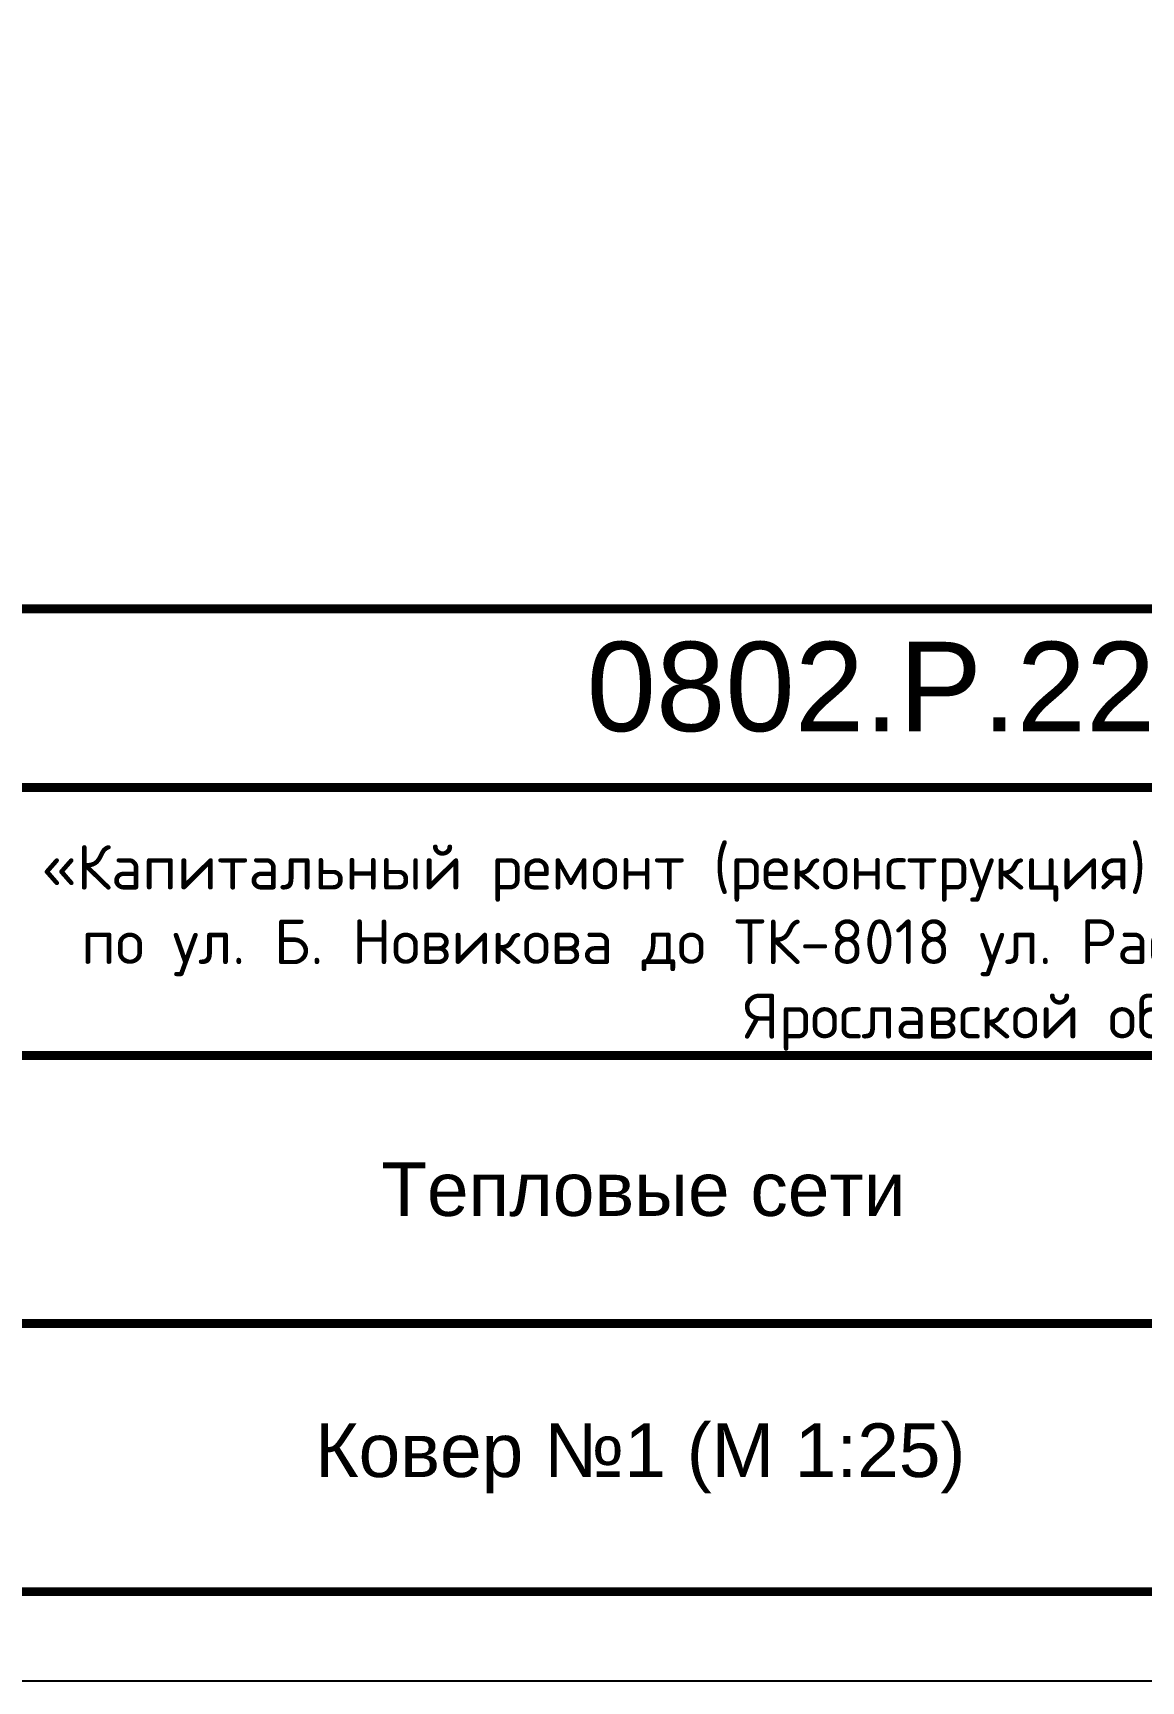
# Model space of a CAD drawing. Header units: millimetres. Extents: x 1990 to 7549, y 397 to 3825.
# Drawn here: x 4594.1 to 4656.2, y 1173.7 to 1265.9 of the extents above; entities that cross this region are included whole.
import ezdxf
from ezdxf.enums import TextEntityAlignment as Align

# ---------------------------------------------------------------- set-up
doc = ezdxf.new("R2010")
doc.units = ezdxf.units.MM
doc.layers.add('Размеры на чертеже', color=250, linetype='Continuous', lineweight=25)
doc.styles.add('-ISOCPEUR-', font='isocpeur.TTF')
doc.styles.get("Standard").update_dxf_attribs({"font": 'arial.ttf'})

# ---------------------------------------------------------------- blocks, each defined once
blk = doc.blocks.new('*U370')
blk.add_lwpolyline([(0, 123), (594, 123), (594, -297), (0, -297)], close=True)
at = {"const_width": 0.5}
blk.add_lwpolyline([(20, 118), (589, 118), (589, -292), (20, -292)], close=True, dxfattribs=at)
for points in [[(404, -292), (404, -237), (589, -237)], [(469, -247), (589, -247)], [(404, -262), (589, -262)], [(469, -277), (589, -277)]]:
    blk.add_lwpolyline(points, dxfattribs=at)
at = {"insert": (527.343, -255.971), "char_height": 2.5, "width": 124.31117, "attachment_point": 5, "style": '-ISOCPEUR-'}
blk.add_mtext('\\pi3.21545;{\\C7;«Капитальный ремонт (реконструкция) тепловых сетей от УП у ж/д №26 по ул. Б. Новикова до ТК-8018 ул. Расплетина, д 7 в ГО г. Рыбинск Ярославской области».}', dxfattribs=at)
blk.add_attdef('РАЗРАБОТАЛ', text='', height=2.5).set_placement((424.501, -264.224), align=Align.MIDDLE_LEFT)
at = {"flags": 8}
for tag, height, p in [('ДАТА', 2.5, (464.074, -264.402)), ('ЛИСТ', 3, (560.388, -271.915)), ('ЛИСТОВ', 3, (577.888, -271.915))]:
    blk.add_attdef(tag, text='', height=height, dxfattribs=at).set_placement(p, align=Align.MIDDLE_CENTER)
blk.add_attdef('ПРОВЕРИЛ', (424.749, -270.729), '', height=2.5)
for tag, p in [('ТЕПЛОВЫЕ_СЕТИ_001', (489.411, -270.975)), ('ИМЯ_ЧЕРТЕЖА_001', (491.508, -285.584))]:
    blk.add_attdef(tag, p, '', height=3, dxfattribs=at)
at = {"style": '-ISOCPEUR-', "flags": 8}
blk.add_attdef('ФОРМАТ', text='', height=3, dxfattribs=at).set_placement((554.972, -294.745), align=Align.MIDDLE_CENTER)

msp = doc.modelspace()

# ---------------------------------------------------------------- block references
at = {"layer": 'Размеры на чертеже', "lineweight": 90}
ref = msp.add_blockref('*U370', (4124.236, 1470.682), dxfattribs=at)
ref.add_attrib('ИМЯ_ЧЕРТЕЖА_001', 'Ковер №1 (М 1:25)', (4609.937, 1185.097), dxfattribs={"layer": '0', "height": 3, "flags": 8})
ref.add_attrib('ТЕПЛОВЫЕ_СЕТИ_001', 'Тепловые сети', (4613.647, 1199.707), dxfattribs={"layer": '0', "height": 3, "flags": 8})

# ---------------------------------------------------------------- texts
at = {"insert": (4625.145, 1231.832), "char_height": 5, "width": 38.55785, "attachment_point": 1}
msp.add_mtext('0802.Р.22-ТС.4', dxfattribs=at)

doc.saveas('drawing.dxf')
